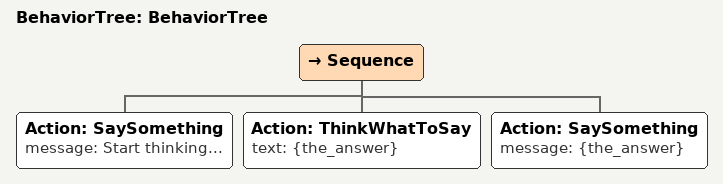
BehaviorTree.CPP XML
<?xml version="1.0"?>
<root main_tree_to_execute="BehaviorTree">
    <BehaviorTree ID="BehaviorTree">
        <Sequence>
            <Action ID="SaySomething" message="Start thinking..."/>
            <Action ID="ThinkWhatToSay" text="{the_answer}"/>
            <Action ID="SaySomething" message="{the_answer}"/>
        </Sequence>
    </BehaviorTree>
</root>
